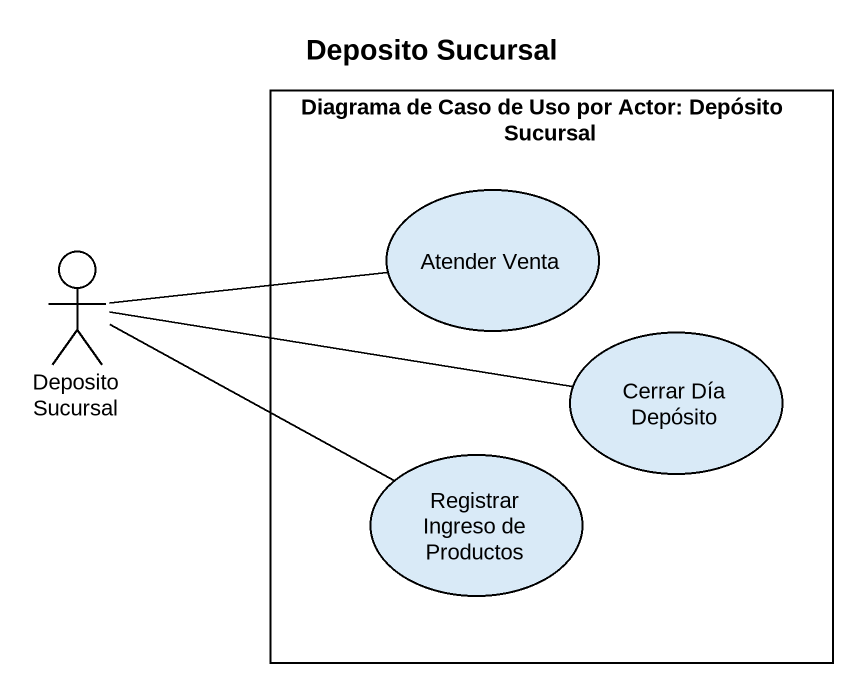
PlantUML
@startuml
title Deposito Sucursal
rectangle "Diagrama de Caso de Uso por Actor: Depósito Sucursal" as Diagrama_de_Caso_de_Uso_por {
  usecase "Atender Venta" as Atender_Venta
  usecase "Cerrar Día Depósito" as Cerrar_Día_Depósito
  usecase "Registrar Ingreso de Productos" as Registrar_Ingreso_de
}
actor "Deposito Sucursal" as Deposito_Sucursal
Deposito_Sucursal -right- Atender_Venta
Deposito_Sucursal -right- Cerrar_Día_Depósito
Deposito_Sucursal -right- Registrar_Ingreso_de
@enduml
